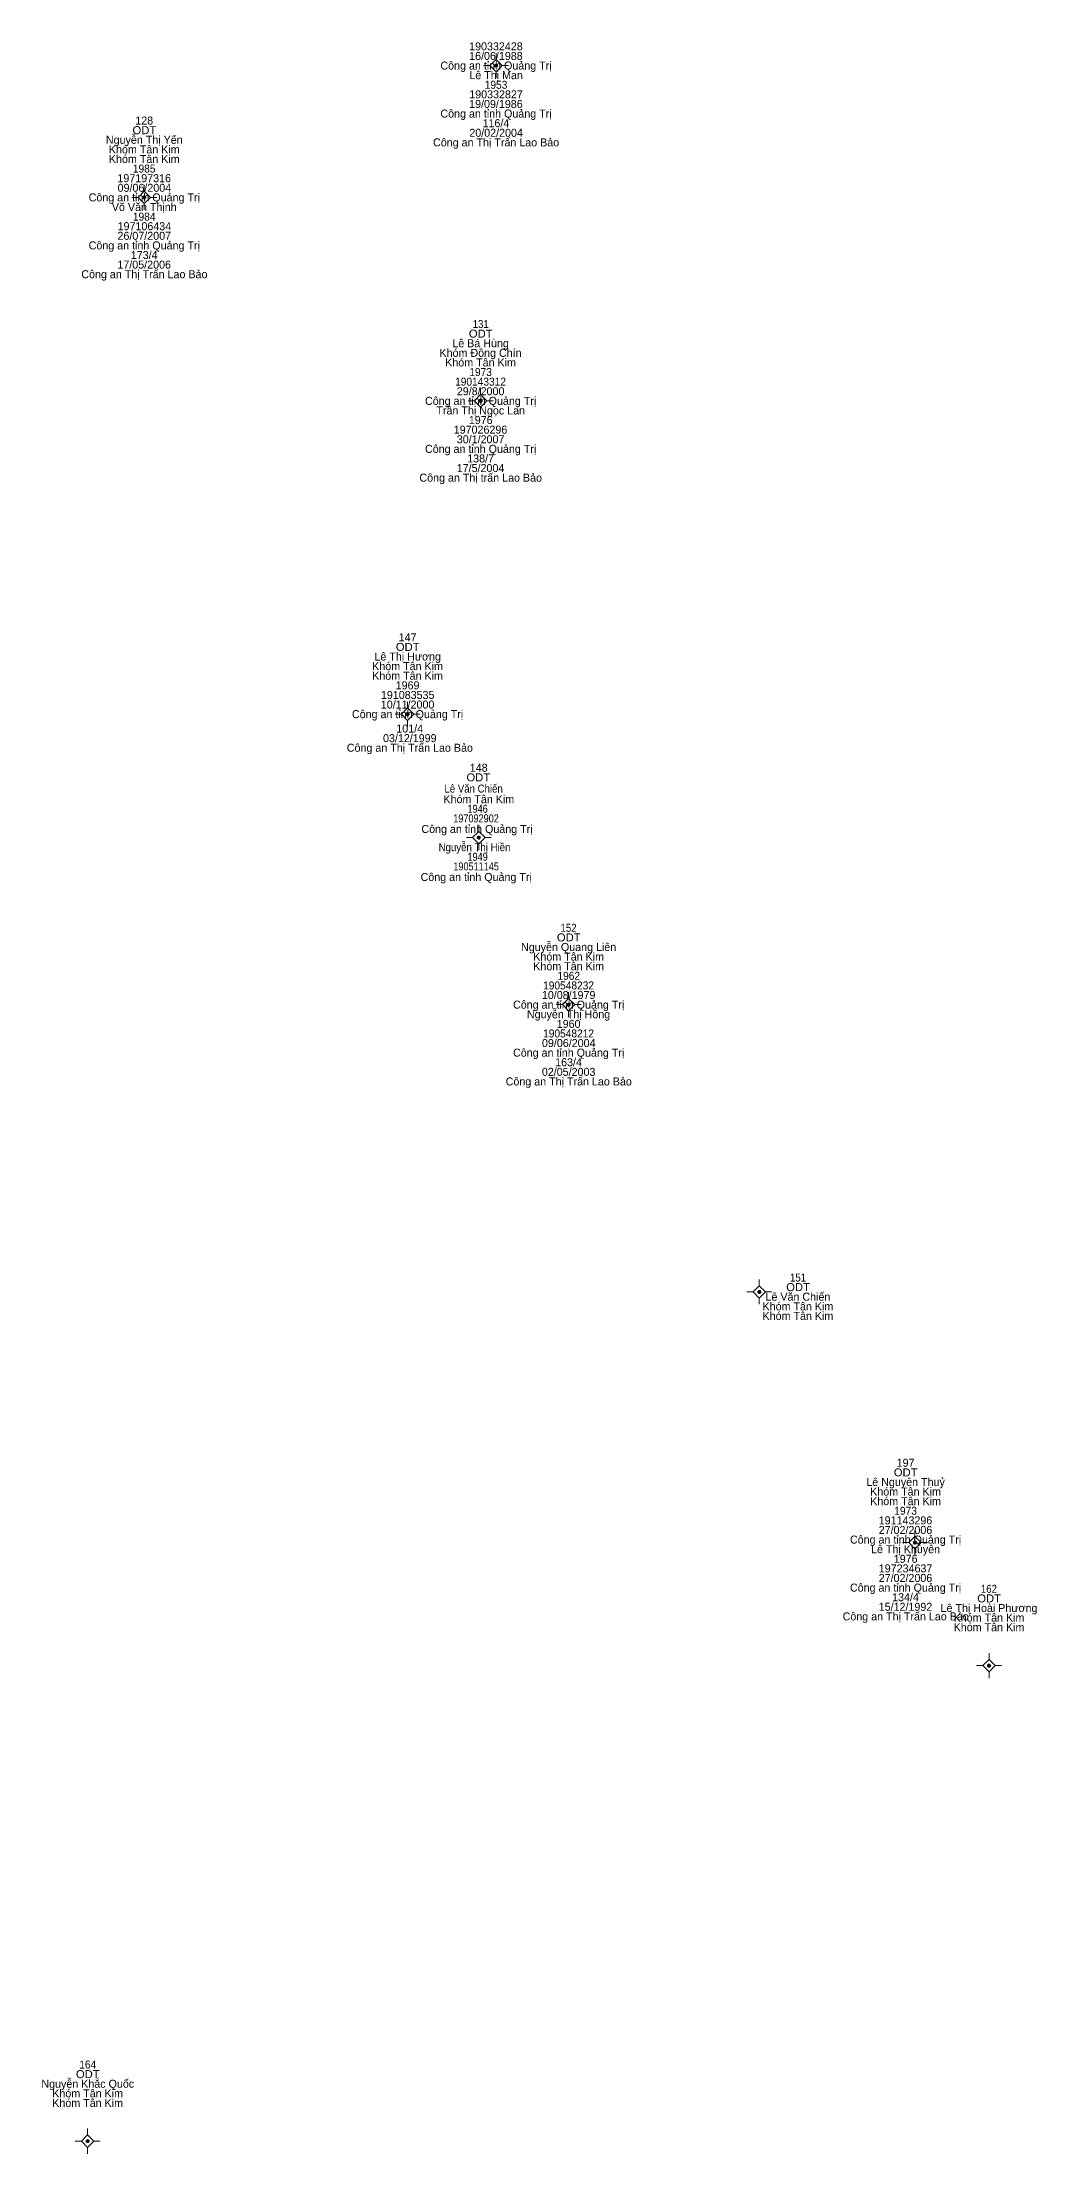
# Model space of a CAD drawing. Header units: metres. Extents: x 535914 to 536552, y 1836422 to 1837028.
# Drawn here: x 536414.1 to 536463.8, y 1836642.2 to 1836747.7 of the extents above; entities that cross this region are included whole.
import ezdxf
from ezdxf.enums import TextEntityAlignment as Align

# ---------------------------------------------------------------- set-up
doc = ezdxf.new("R2010")
doc.units = ezdxf.units.M
doc.header["$LTSCALE"] = 0.16
doc.linetypes.add('MEDIUM_DASHED', pattern=[4.5, 3, -1.5])
doc.layers.add('11', color=7, linetype='MEDIUM_DASHED', lineweight=13)
doc.layers.add('15', color=7, linetype='Continuous', lineweight=13)

msp = doc.modelspace()

# ---------------------------------------------------------------- hatches: boundary and pattern name
at = {"layer": '11'}
for points in [[(536436.8949, 1836746.58, 1), (536436.7449, 1836746.58, 1)], [(536419.3149, 1836739.99, 1), (536419.1649, 1836739.99, 1)], [(536436.1249, 1836729.82, 1), (536435.9749, 1836729.82, 1)], [(536432.4749, 1836714.16, 1), (536432.3249, 1836714.16, 1)], [(536436.0349, 1836707.99, 1), (536435.8849, 1836707.99, 1)], [(536440.5249, 1836699.64, 1), (536440.3749, 1836699.64, 1)], [(536450.0549, 1836685.28, 1), (536449.9049, 1836685.28, 1)], [(536457.8349, 1836672.75, 1), (536457.6849, 1836672.75, 1)], [(536461.5349, 1836666.6, 1), (536461.3849, 1836666.6, 1)], [(536416.4849, 1836642.83, 1), (536416.3349, 1836642.83, 1)]]:
    msp.add_hatch(color=256, dxfattribs=at).paths.add_polyline_path(points)

# ---------------------------------------------------------------- linework, layer by layer
for p, q in [((536436.82, 1836747.2), (536436.82, 1836746.89)), ((536436.51, 1836746.58), (536436.19, 1836746.58)), ((536436.82, 1836746.27), (536436.82, 1836745.96)), ((536437.44, 1836746.58), (536437.13, 1836746.58)), ((536419.24, 1836740.62), (536419.24, 1836740.3)), ((536418.93, 1836739.99), (536418.62, 1836739.99)), ((536419.24, 1836739.68), (536419.24, 1836739.36)), ((536419.86, 1836739.99), (536419.55, 1836739.99)), ((536436.05, 1836730.44), (536436.05, 1836730.13)), ((536435.74, 1836729.82), (536435.43, 1836729.82)), ((536436.05, 1836729.51), (536436.05, 1836729.2)), ((536436.68, 1836729.82), (536436.36, 1836729.82)), ((536432.09, 1836714.16), (536431.78, 1836714.16)), ((536432.4, 1836714.78), (536432.4, 1836714.47)), ((536433.02, 1836714.16), (536432.71, 1836714.16)), ((536432.4, 1836713.85), (536432.4, 1836713.54)), ((536435.65, 1836707.99), (536435.34, 1836707.99)), ((536435.96, 1836708.62), (536435.96, 1836708.3)), ((536435.96, 1836707.68), (536435.96, 1836707.36)), ((536436.58, 1836707.99), (536436.27, 1836707.99)), ((536440.14, 1836699.64), (536439.82, 1836699.64)), ((536440.45, 1836700.26), (536440.45, 1836699.95)), ((536440.45, 1836699.33), (536440.45, 1836699.02)), ((536441.07, 1836699.64), (536440.76, 1836699.64)), ((536449.98, 1836685.9), (536449.98, 1836685.59)), ((536449.67, 1836685.28), (536449.36, 1836685.28)), ((536449.98, 1836684.97), (536449.98, 1836684.66)), ((536450.6, 1836685.28), (536450.29, 1836685.28)), ((536457.76, 1836673.38), (536457.76, 1836673.06)), ((536457.45, 1836672.75), (536457.14, 1836672.75)), ((536457.76, 1836672.44), (536457.76, 1836672.12)), ((536458.38, 1836672.75), (536458.07, 1836672.75)), ((536461.15, 1836666.6), (536460.84, 1836666.6)), ((536461.46, 1836667.22), (536461.46, 1836666.91)), ((536462.08, 1836666.6), (536461.77, 1836666.6)), ((536461.46, 1836666.29), (536461.46, 1836665.98)), ((536416.41, 1836643.46), (536416.41, 1836643.14)), ((536416.1, 1836642.83), (536415.78, 1836642.83)), ((536416.41, 1836642.52), (536416.41, 1836642.2)), ((536417.04, 1836642.83), (536416.72, 1836642.83))]:
    msp.add_line(p, q, dxfattribs=at)
for points in [[(536436.82, 1836746.89), (536436.51, 1836746.58), (536436.82, 1836746.27), (536437.13, 1836746.58)], [(536419.24, 1836740.3), (536418.93, 1836739.99), (536419.24, 1836739.68), (536419.55, 1836739.99)], [(536436.05, 1836730.13), (536435.74, 1836729.82), (536436.05, 1836729.51), (536436.36, 1836729.82)], [(536432.4, 1836714.47), (536432.09, 1836714.16), (536432.4, 1836713.85), (536432.71, 1836714.16)], [(536435.96, 1836708.3), (536435.65, 1836707.99), (536435.96, 1836707.68), (536436.27, 1836707.99)], [(536440.45, 1836699.95), (536440.14, 1836699.64), (536440.45, 1836699.33), (536440.76, 1836699.64)], [(536449.98, 1836685.59), (536449.67, 1836685.28), (536449.98, 1836684.97), (536450.29, 1836685.28)], [(536457.76, 1836673.06), (536457.45, 1836672.75), (536457.76, 1836672.44), (536458.07, 1836672.75)], [(536461.46, 1836666.91), (536461.15, 1836666.6), (536461.46, 1836666.29), (536461.77, 1836666.6)], [(536416.41, 1836643.14), (536416.1, 1836642.83), (536416.41, 1836642.52), (536416.72, 1836642.83)]]:
    msp.add_lwpolyline(points, close=True, dxfattribs=at)
for centre in [(536436.8199, 1836746.58), (536419.2399, 1836739.99), (536436.0499, 1836729.82), (536432.3999, 1836714.16), (536435.9599, 1836707.99), (536440.4499, 1836699.64), (536449.9799, 1836685.28), (536457.7599, 1836672.75), (536461.4599, 1836666.6), (536416.4099, 1836642.83)]:
    msp.add_circle(centre, 0.075, dxfattribs=at)

# ---------------------------------------------------------------- texts
at = {"layer": '15'}
for s, p in [('Công an tỉnh Quảng Trị', (536436.82, 1836746.38)), ('190332428', (536436.815, 1836747.34)), ('16/06/1988', (536436.815, 1836746.86)), ('Lê Thị Man', (536436.825, 1836745.9)), ('19/09/1986', (536436.815, 1836744.46)), ('190332827', (536436.82, 1836744.94)), ('128', (536419.235, 1836743.63)), ('Công an tỉnh Quảng Trị', (536436.82, 1836743.98)), ('116/4', (536436.815, 1836743.5)), ('Nguyễn Thị Yến', (536419.24, 1836742.67)), ('Khóm Tân Kim', (536419.24, 1836742.19)), ('Công an Thị Trấn Lao Bảo', (536436.825, 1836742.54)), ('20/02/2004', (536436.825, 1836743.02)), ('Khóm Tân Kim', (536419.24, 1836741.71)), ('09/06/2004', (536419.245, 1836740.27)), ('197197316', (536419.235, 1836740.75)), ('Công an tỉnh Quảng Trị', (536419.24, 1836739.79)), ('Võ Văn Thịnh', (536419.24, 1836739.31)), ('26/07/2007', (536419.24, 1836737.87)), ('197106434', (536419.245, 1836738.35)), ('Công an tỉnh Quảng Trị', (536419.24, 1836737.39)), ('173/4', (536419.235, 1836736.91)), ('Công an Thị Trấn Lao Bảo', (536419.245, 1836735.95)), ('17/05/2006', (536419.235, 1836736.43)), ('Khóm Đông Chín', (536436.045, 1836732.02)), ('Khóm Tân Kim', (536436.05, 1836731.54)), ('Lê Bá Hùng', (536436.05, 1836732.5)), ('Công an tỉnh Quảng Trị', (536436.05, 1836729.62)), ('29/8/2000', (536436.05, 1836730.1)), ('Trần Thị Ngọc Lan', (536436.055, 1836729.14)), ('1976', (536436.055, 1836728.66)), ('197026296', (536436.045, 1836728.18)), ('30/1/2007', (536436.05, 1836727.7)), ('Công an tỉnh Quảng Trị', (536436.05, 1836727.22)), ('17/5/2004', (536436.045, 1836726.26)), ('138/7', (536436.05, 1836726.74)), ('Công an Thị trấn Lao Bảo', (536436.055, 1836725.78)), ('Lê Thị Hương', (536432.405, 1836716.84)), ('147', (536432.4, 1836717.8)), ('Khóm Tân Kim', (536432.4, 1836716.36)), ('Khóm Tân Kim', (536432.4, 1836715.88)), ('191083535', (536432.405, 1836714.92)), ('1969', (536432.4, 1836715.4)), ('Công an tỉnh Quảng Trị', (536432.4, 1836713.96)), ('10/11/2000', (536432.4, 1836714.44)), ('03/12/1999', (536432.51, 1836712.76)), ('101/4', (536432.505, 1836713.24)), ('Công an Thị Trấn Lao Bảo', (536432.515, 1836712.28)), ('148', (536435.955, 1836711.28)), ('Khóm Tân Kim', (536435.96, 1836709.71)), ('Công an tỉnh Quảng Trị', (536435.87, 1836708.22)), ('Công an tỉnh Quảng Trị', (536435.83, 1836705.82)), ('Nguyễn Quang Liên', (536440.45, 1836702.32)), ('Khóm Tân Kim', (536440.45, 1836701.84)), ('Khóm Tân Kim', (536440.45, 1836701.36)), ('10/08/1979', (536440.45, 1836699.92)), ('Công an tỉnh Quảng Trị', (536440.45, 1836699.44)), ('Nguyễn Thị Hồng', (536440.445, 1836698.96)), ('1960', (536440.45, 1836698.48)), ('Công an tỉnh Quảng Trị', (536440.45, 1836697.04)), ('09/06/2004', (536440.455, 1836697.52)), ('02/05/2003', (536440.45, 1836696.08)), ('163/4', (536440.445, 1836696.56)), ('Công an Thị Trấn Lao Bảo', (536440.455, 1836695.6)), ('Khóm Tân Kim', (536451.91, 1836684.36)), ('Lê Văn Chiến', (536451.91, 1836684.84)), ('Khóm Tân Kim', (536451.91, 1836683.88)), ('Lê Nguyên Thuỷ', (536457.29, 1836675.58)), ('197', (536457.29, 1836676.54)), ('Khóm Tân Kim', (536457.29, 1836675.1)), ('Khóm Tân Kim', (536457.29, 1836674.62)), ('191143296', (536457.285, 1836673.66)), ('Công an tỉnh Quảng Trị', (536457.29, 1836672.7)), ('27/02/2006', (536457.285, 1836673.18)), ('Lê Thị Khuyên', (536457.29, 1836672.22)), ('1976', (536457.295, 1836671.74)), ('Công an tỉnh Quảng Trị', (536457.29, 1836670.3)), ('27/02/2006', (536457.285, 1836670.78)), ('197234637', (536457.29, 1836671.26)), ('15/12/1992', (536457.285, 1836669.34)), ('134/4', (536457.285, 1836669.82)), ('Lê Thị Hoài Phương', (536461.46, 1836669.28)), ('Công an Thị Trấn Lao Bảo', (536457.295, 1836668.86)), ('Khóm Tân Kim', (536461.46, 1836668.8)), ('Khóm Tân Kim', (536461.46, 1836668.32)), ('Nguyễn Khắc Quốc', (536416.415, 1836645.5)), ('Khóm Tân Kim', (536416.41, 1836645.02)), ('Khóm Tân Kim', (536416.41, 1836644.54))]:
    msp.add_text(s, height=0.4, dxfattribs=at).set_placement(p, align=Align.CENTER)
for s, width, p in [('1953', 0.95, (536436.82, 1836745.42)), ('ODT', 1.05, (536419.245, 1836743.15)), ('1985', 0.95, (536419.235, 1836741.23)), ('1984', 0.95, (536419.235, 1836738.83)), ('ODT', 1.05, (536436.055, 1836732.98)), ('131', 0.9, (536436.055, 1836733.46)), ('190143312', 0.95, (536436.045, 1836730.58)), ('1973', 0.95, (536436.05, 1836731.06)), ('ODT', 1.05, (536432.405, 1836717.32)), ('ODT', 1.05, (536435.935, 1836710.8)), ('Lê Văn Chiến', 0.9, (536435.7, 1836710.24)), ('197092902', 0.85, (536435.82, 1836708.75)), ('1946', 0.85, (536435.9, 1836709.23)), ('Nguyễn Thị Hiền', 0.9, (536435.745, 1836707.31)), ('190511145', 0.85, (536435.825, 1836706.35)), ('1949', 0.85, (536435.9, 1836706.83)), ('152', 0.9, (536440.445, 1836703.28)), ('ODT', 1.05, (536440.455, 1836702.8)), ('190548232', 0.95, (536440.445, 1836700.4)), ('1962', 0.95, (536440.455, 1836700.88)), ('190548212', 0.95, (536440.445, 1836698)), ('ODT', 1.05, (536451.915, 1836685.32)), ('151', 0.9, (536451.915, 1836685.8)), ('ODT', 1.05, (536457.295, 1836676.06)), ('1973', 0.95, (536457.29, 1836674.14)), ('ODT', 1.05, (536461.465, 1836669.76)), ('162', 0.9, (536461.455, 1836670.24)), ('164', 0.95, (536416.415, 1836646.46)), ('ODT', 1.05, (536416.415, 1836645.98))]:
    msp.add_text(s, height=0.4, dxfattribs=dict(at, width=width)).set_placement(p, align=Align.CENTER)

doc.saveas('drawing.dxf')
